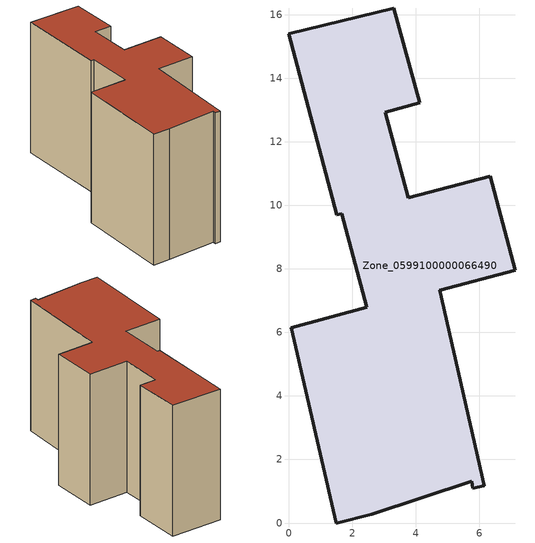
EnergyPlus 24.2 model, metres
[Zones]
Zone_0599100000066490
 floor ground (C_G): 5.76,1.31 2.62,0.28 1.5,0 0.07,6.16 2.45,6.79 1.67,9.74 1.51,9.7 0,15.4 3.31,16.21 4.12,13.22 3.04,12.94 3.77,10.23 6.34,10.92 7.13,7.96 4.76,7.32 6.15,1.18 5.8,1.09 z0
 wall outside (C_F): 2.62,0.28 5.76,1.31 5.8,1.09 6.15,1.18 4.76,7.32 7.13,7.96 6.34,10.92 3.77,10.23 3.04,12.94 4.12,13.22 3.31,16.21 0,15.4 1.51,9.7 1.67,9.74 2.45,6.79 0.07,6.16 1.5,0 2.62,0.28 z0:8.63
 roof outside (C_R): 6.15,1.18 4.76,7.32 7.13,7.96 6.34,10.92 3.77,10.23 3.04,12.94 4.12,13.22 3.31,16.21 0,15.4 1.51,9.7 1.67,9.74 2.45,6.79 0.07,6.16 1.5,0 2.62,0.28 5.76,1.31 5.8,1.09 z8.63
[BUILDING]
Pand.0599100000066490: North Axis=0; Terrain=City; Loads Convergence Tolerance Value=0.04; Temperature Convergence Tolerance Value=0.4; Solar Distribution=FullExterior; Maximum Number of Warmup Days=25; Minimum Number of Warmup Days=1
[Site:Location]
Rotterdam.The.Hague.AP_ZH_NLD Design_Conditions: Latitude=51.96; Longitude=4.45; Time Zone=1; Elevation=-4.5
[SITE:GROUNDTEMPERATURE:BUILDINGSURFACE]
18, 18, 18, 18, 18, 18, 18, 18, 18, 18, 18, 18
[MATERIAL] Thermal Absorptance=0.9; Solar Absorptance=0.7; Visible Absorptance=0.7
Name | Roughness | Thickness | Conductivity | Density | Specific Heat
G.TI.1965-1974 | MediumSmooth | 0.15 | 0.882353 | 540 | 1210
F.TI.1965-1974 | Rough | 0.3 | 0.697674 | 1920 | 840
R.TI.1965-1974 | MediumRough | 0.2 | 0.232558 | 1500 | 1000
[CONSTRUCTION]
C_G: G.TI.1965-1974
C_F: F.TI.1965-1974
C_R: R.TI.1965-1974
[ZONE]
Zone_0599100000066490: Type=1; Multiplier=1; Ceiling Height=Autocalculate; Volume=Autocalculate; Floor Area=autocalculate; Part of Total Floor Area=Yes
[ZONEINFILTRATION:DESIGNFLOWRATE]
Infil_Zone_0599100000066490: Zone or ZoneList or Space or SpaceList=Zone_0599100000066490; Schedule=AlwaysOn; Design Flow Rate Calculation Method=Flow/Area; Flow Rate per Floor Area=0.003; Constant Term Coefficient=1; Temperature Term Coefficient=0; Velocity Term Coefficient=0; Velocity Squared Term Coefficient=0
[HVACTEMPLATE:ZONE:IDEALLOADSAIRSYSTEM]
Zone_0599100000066490: Maximum Heating Supply Air Temperature=50; Minimum Cooling Supply Air Temperature=13; Maximum Heating Supply Air Humidity Ratio=0.0156; Minimum Cooling Supply Air Humidity Ratio=0.0077; Heating Limit=NoLimit; Cooling Limit=NoLimit; Dehumidification Control Type=ConstantSensibleHeatRatio; Cooling Sensible Heat Ratio=0.7; Dehumidification Setpoint=60; Humidification Control Type=None; Humidification Setpoint=30; Outdoor Air Method=None; Outdoor Air Flow Rate per Person=0.00944; Outdoor Air Flow Rate per Zone Floor Area=0; Outdoor Air Flow Rate per Zone=0; Demand Controlled Ventilation Type=None; Outdoor Air Economizer Type=NoEconomizer; Heat Recovery Type=None; Sensible Heat Recovery Effectiveness=0.7; Latent Heat Recovery Effectiveness=0.65
[ZONECONTROL:THERMOSTAT]
ThermostatControl_Zone_0599100000066490: Zone or ZoneList=Zone_0599100000066490; Control Type Schedule=DualSetpointControlType; Control 1=Thermostat_Zone_0599100000066490; Temperature Difference Between Cutout And Setpoint=0
[THERMOSTATSETPOINT:DUALSETPOINT]
Thermostat_Zone_0599100000066490: Heating Setpoint Temperature Schedule=HeatingSetpoint_Zone_0599100000066490; Cooling Setpoint Temperature Schedule=CoolingSetpoint_Zone_0599100000066490
[SCHEDULE:COMPACT]
HeatingSetpoint_Zone_0599100000066490: Through: 12/31, For: AllDays, Until: 24:00, 21
CoolingSetpoint_Zone_0599100000066490: Through: 12/31, For: AllDays, Until: 24:00, 24
DualSetpointControlType: Through: 12/31, For: AllDays, Until: 24:00, 4
AlwaysOn: Through: 12/31, For: AllDays, Until: 24:00, 1
